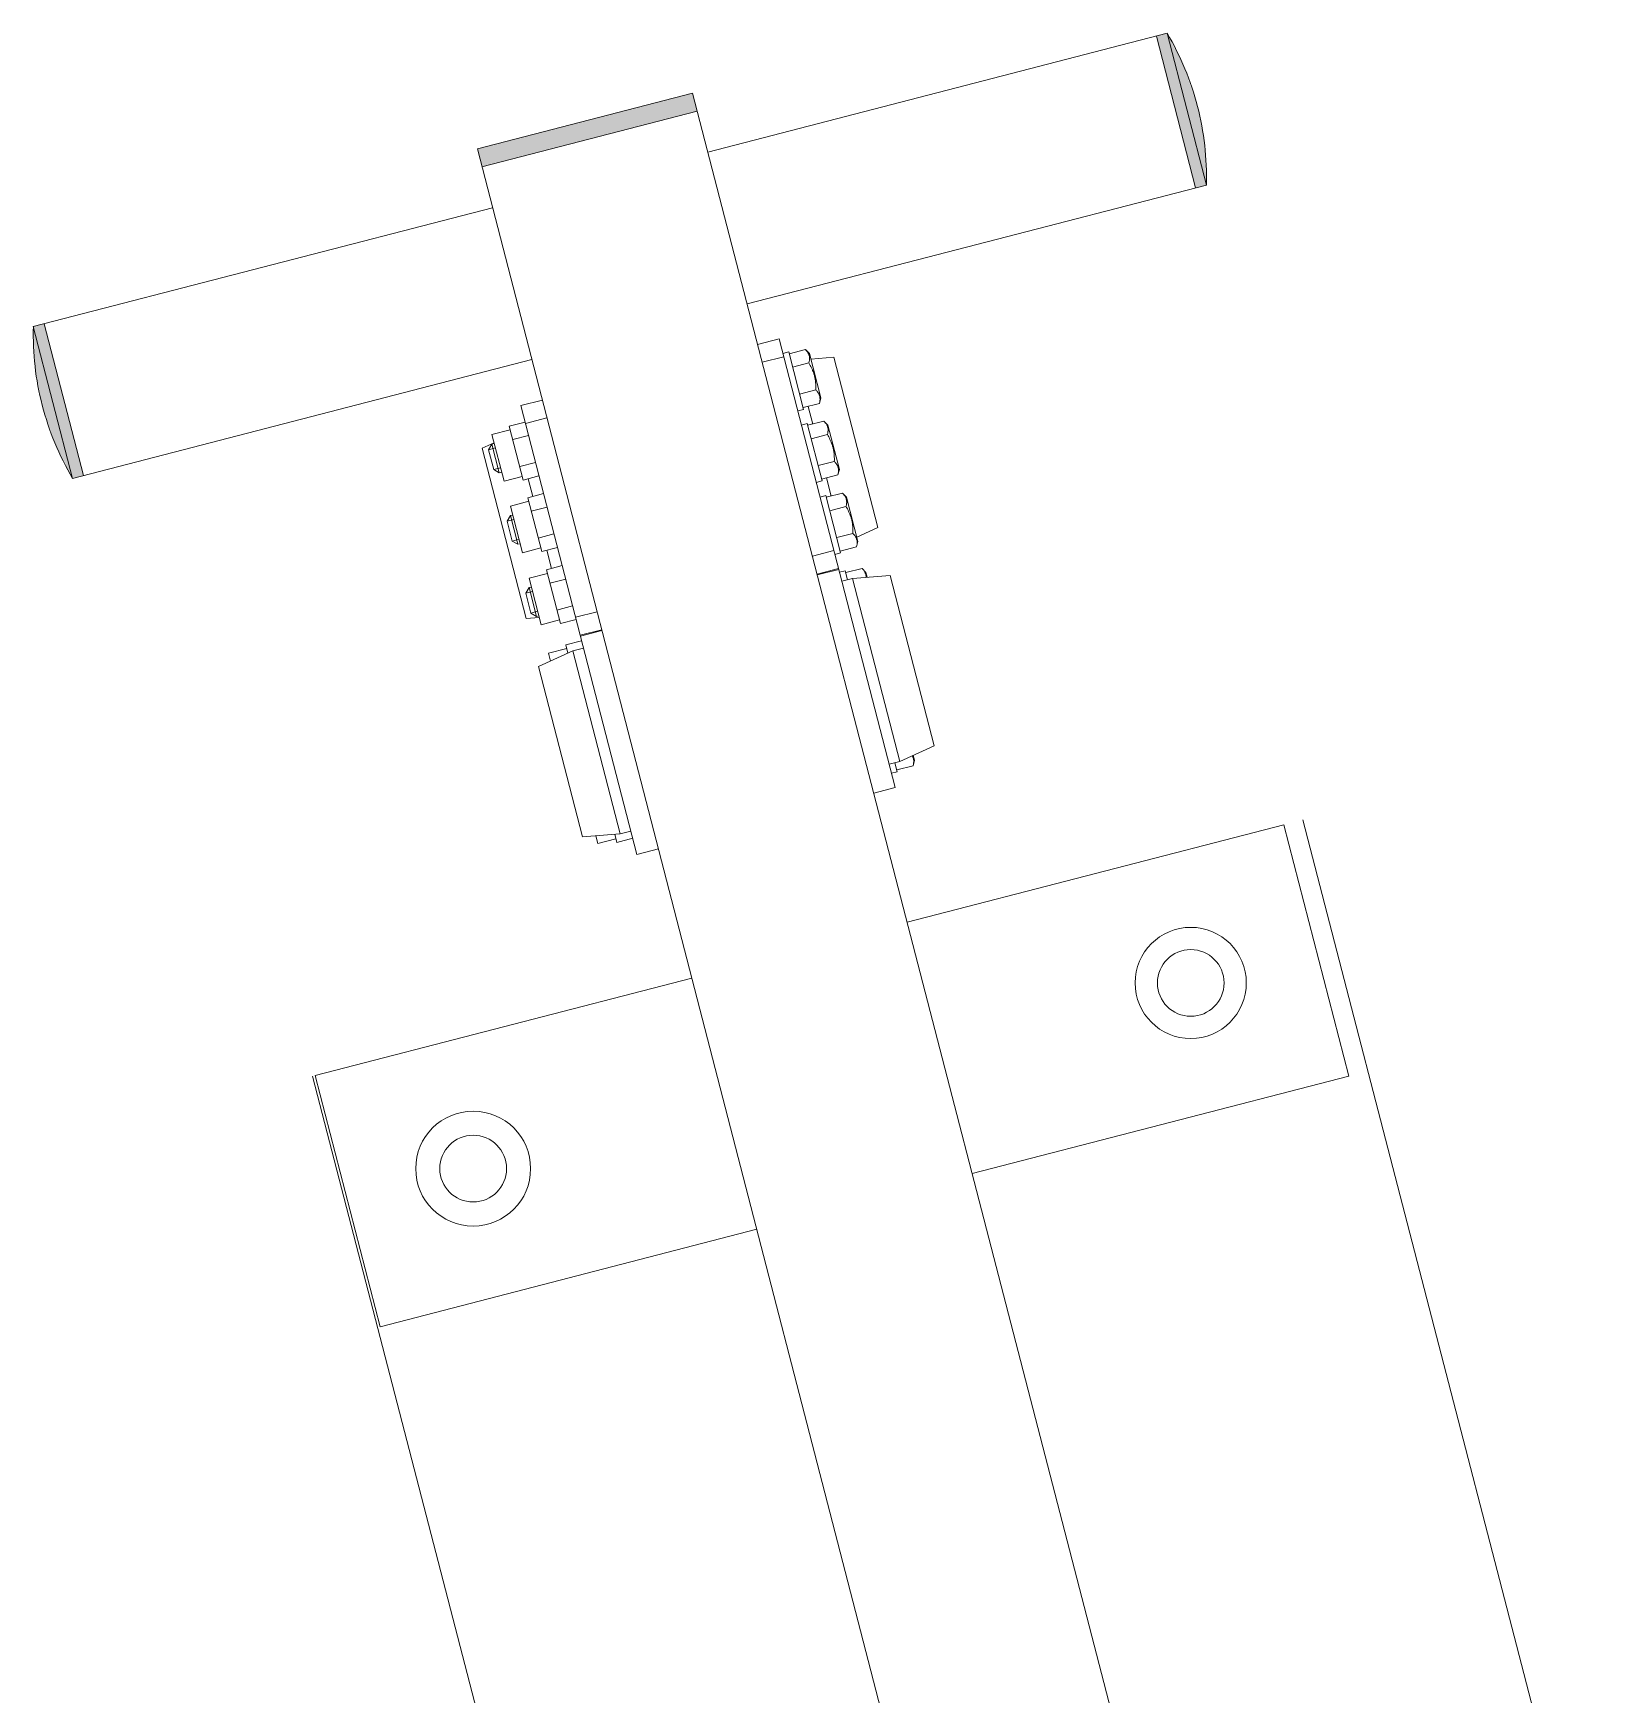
# Model space of a CAD drawing. Header units: millimetres. Extents: x -4129 to 4409, y -4072 to 4021.
# Drawn here: x 371.7 to 793.6, y -3436.6 to -2988.3 of the extents above; entities that cross this region are included whole.
import ezdxf

# ---------------------------------------------------------------- set-up
doc = ezdxf.new("R2010")
doc.units = ezdxf.units.MM
doc.linetypes.add('K5LT_BASIC', pattern=[0])
doc.linetypes.add('K5LT_THIN', pattern=[0])
doc.layers.add('DIKOM_ОБЪЕКТ', color=7, linetype='Continuous')

msp = doc.modelspace()

# ---------------------------------------------------------------- hatches: boundary and pattern name
at = {"layer": 'DIKOM_ОБЪЕКТ', "linetype": 'K5LT_BASIC', "lineweight": 15}
h = msp.add_hatch(color=7, dxfattribs=at)
h.paths.add_polyline_path([(492.79, -3024.34), (550.88, -3009.32), (549.63, -3004.48), (491.54, -3019.5)])
h.paths.add_polyline_path([(674.76, -2989.07), (685.35, -3030.02), (688.26, -3029.27), (677.66, -2988.32)])
h.paths.add_polyline_path([(685.86, -3008.04), (682.34, -2997.6), (677.66, -2988.32), (688.26, -3029.27), (687.77, -3018.25)])
h.paths.add_polyline_path([(385.23, -3107.66), (374.64, -3066.7), (371.73, -3067.46), (382.33, -3108.41)])
h.paths.add_polyline_path([(382.33, -3108.41), (371.73, -3067.46), (372.22, -3078.47), (374.13, -3088.68), (377.65, -3099.13)])

# ---------------------------------------------------------------- linework, layer by layer
at = {"layer": 'DIKOM_ОБЪЕКТ', "color": 7, "linetype": 'K5LT_BASIC', "lineweight": 15}
for p, q in [((677.66, -2988.32), (553.74, -3020.37)), ((685.35, -3030.02), (674.76, -2989.07)), ((677.66, -2988.32), (688.26, -3029.27)), ((549.63, -3004.48), (491.54, -3019.5)), ((742.46, -3749.89), (549.63, -3004.48)), ((550.88, -3009.32), (492.79, -3024.34)), ((492.79, -3024.34), (550.88, -3009.32)), ((684.37, -3764.92), (491.54, -3019.5)), ((688.26, -3029.27), (564.34, -3061.32)), ((371.73, -3067.46), (495.65, -3035.4)), ((382.33, -3108.41), (371.73, -3067.46)), ((385.23, -3107.66), (374.64, -3066.7)), ((374.64, -3066.7), (385.23, -3107.66)), ((572.97, -3070.75), (567.16, -3072.26)), ((604.29, -3191.83), (572.97, -3070.75)), ((574, -3074.72), (575.55, -3074.31)), ((575.55, -3074.31), (579.55, -3089.8)), ((575.67, -3074.79), (580.06, -3073.66)), ((580.07, -3073.67), (580.06, -3073.66)), ((580.07, -3073.67), (581.13, -3074.75)), ((584.23, -3086.71), (581.13, -3074.75)), ((382.33, -3108.41), (506.25, -3076.35)), ((574.22, -3075.58), (568.41, -3077.09)), ((576.61, -3078.41), (580.99, -3077.28)), ((587.69, -3075.74), (581.52, -3076.23)), ((599.58, -3121.7), (587.69, -3075.74)), ((503.27, -3088.79), (509.08, -3087.28)), ((578.49, -3085.68), (582.87, -3084.54)), ((579.43, -3089.33), (583.82, -3088.19)), ((583.82, -3088.18), (584.23, -3086.71)), ((583.82, -3088.18), (583.82, -3088.19)), ((503.27, -3088.79), (534.59, -3209.86)), ((504.52, -3093.62), (510.33, -3092.11)), ((578, -3090.21), (579.55, -3089.8)), ((580.66, -3094.09), (585.05, -3092.95)), ((582.02, -3093.74), (580.78, -3088.98)), ((585.06, -3092.96), (585.05, -3092.95)), ((585.06, -3092.96), (586.13, -3094.05)), ((495.47, -3096.58), (500.41, -3095.3)), ((495.47, -3096.58), (498.73, -3109.16)), ((504.42, -3093.23), (500.16, -3094.33)), ((503.92, -3108.86), (500.16, -3094.33)), ((505.35, -3096.84), (501.09, -3097.95)), ((578.99, -3094.01), (580.54, -3093.61)), ((580.54, -3093.61), (584.54, -3109.1)), ((581.6, -3097.71), (585.99, -3096.57)), ((589.22, -3106.01), (586.13, -3094.05)), ((492.81, -3100.28), (496.05, -3098.81)), ((492.81, -3100.28), (504.7, -3146.25)), ((495.47, -3099.16), (494.57, -3100.68)), ((495.95, -3106.01), (494.57, -3100.68)), ((496.1, -3099), (495.47, -3099.16)), ((497.47, -3106.91), (495.47, -3099.16)), ((497.47, -3106.91), (495.95, -3106.01)), ((507.23, -3104.11), (502.97, -3105.21)), ((583.48, -3104.97), (587.86, -3103.84)), ((588.81, -3107.48), (589.22, -3106.01)), ((498.1, -3106.74), (497.47, -3106.91)), ((498.73, -3109.16), (503.66, -3107.89)), ((508.17, -3107.76), (503.92, -3108.86)), ((505.27, -3108.51), (506.5, -3113.27)), ((583, -3109.5), (584.54, -3109.1)), ((584.42, -3108.62), (588.81, -3107.49)), ((587.04, -3113.17), (585.78, -3108.27)), ((588.81, -3107.48), (588.81, -3107.49)), ((500.46, -3115.87), (505.4, -3114.6)), ((509.41, -3112.52), (505.15, -3113.62)), ((508.91, -3128.16), (505.15, -3113.62)), ((584.01, -3113.44), (585.56, -3113.04)), ((585.56, -3113.04), (589.57, -3128.53)), ((585.69, -3113.52), (590.08, -3112.38)), ((590.08, -3112.39), (590.08, -3112.38)), ((590.08, -3112.39), (591.15, -3113.48)), ((594.24, -3125.44), (591.15, -3113.48)), ((500.46, -3118.46), (499.56, -3119.98)), ((500.46, -3115.87), (503.72, -3128.46)), ((501.09, -3118.3), (500.46, -3118.46)), ((502.46, -3126.2), (500.46, -3118.46)), ((510.34, -3116.14), (506.08, -3117.24)), ((586.62, -3117.14), (591.01, -3116)), ((500.94, -3125.31), (499.56, -3119.98)), ((512.22, -3123.41), (507.96, -3124.51)), ((588.5, -3124.4), (592.89, -3123.27)), ((599.58, -3121.7), (593.94, -3124.27)), ((502.46, -3126.2), (500.94, -3125.31)), ((503.09, -3126.04), (502.46, -3126.2)), ((503.72, -3128.46), (508.65, -3127.18)), ((513.17, -3127.05), (508.91, -3128.16)), ((510.26, -3127.81), (511.53, -3132.7)), ((587.75, -3127.86), (581.94, -3129.37)), ((588.02, -3128.93), (589.57, -3128.53)), ((589.45, -3128.05), (593.83, -3126.92)), ((593.84, -3126.91), (593.83, -3126.92)), ((593.84, -3126.91), (594.24, -3125.44)), ((514.43, -3131.95), (510.17, -3133.05)), ((513.93, -3147.59), (510.17, -3133.05)), ((589, -3132.71), (583.19, -3134.22)), ((589.06, -3132.96), (583.25, -3134.46)), ((589.27, -3133.74), (590.82, -3133.34)), ((590.82, -3133.34), (591.44, -3135.76)), ((590.94, -3133.82), (595.33, -3132.68)), ((595.33, -3132.68), (596.4, -3133.78)), ((506.11, -3137.72), (505.48, -3137.89)), ((505.49, -3135.3), (510.43, -3134.03)), ((505.49, -3135.3), (508.74, -3147.89)), ((515.37, -3135.57), (511.11, -3136.67)), ((592.8, -3135.41), (589.89, -3136.16)), ((602.92, -3134.61), (592.8, -3135.41)), ((605.57, -3184.79), (592.8, -3135.41)), ((596.74, -3135.1), (596.4, -3133.78)), ((614.81, -3180.57), (602.92, -3134.61)), ((505.48, -3137.89), (504.59, -3139.41)), ((505.96, -3144.73), (504.59, -3139.41)), ((507.49, -3145.63), (505.48, -3137.89)), ((504.7, -3146.25), (508.25, -3145.97)), ((507.49, -3145.63), (505.96, -3144.73)), ((508.12, -3145.47), (507.49, -3145.63)), ((508.74, -3147.89), (513.68, -3146.61)), ((517.25, -3142.84), (512.99, -3143.94)), ((518.19, -3146.48), (513.93, -3147.59)), ((518.04, -3145.89), (523.85, -3144.39)), ((519.3, -3150.75), (525.1, -3149.24)), ((519.36, -3150.99), (525.17, -3149.49)), ((508.04, -3159.16), (517.28, -3154.95)), ((510.74, -3155.6), (515.68, -3154.33)), ((510.74, -3155.6), (511.28, -3157.68)), ((519.68, -3152.25), (515.43, -3153.35)), ((515.99, -3155.53), (515.43, -3153.35)), ((517.28, -3154.95), (520.19, -3154.19)), ((517.28, -3154.95), (530.06, -3204.32)), ((508.04, -3159.16), (519.93, -3205.12)), ((614.81, -3180.57), (605.57, -3184.79)), ((605.57, -3184.79), (602.67, -3185.54)), ((604.21, -3185.14), (604.84, -3187.56)), ((604.72, -3187.08), (609.1, -3185.94)), ((609.1, -3185.94), (609.51, -3184.46)), ((609.51, -3184.46), (609.17, -3183.14)), ((603.29, -3187.96), (604.84, -3187.56)), ((598.48, -3193.33), (604.29, -3191.83)), ((793.59, -3507.04), (714.31, -3200.56)), ((519.93, -3205.12), (530.06, -3204.32)), ((523.48, -3204.84), (524.01, -3206.92)), ((529.2, -3206.61), (528.64, -3204.43)), ((530.06, -3204.32), (532.96, -3203.57)), ((709.15, -3201.89), (607.5, -3228.18)), ((709.15, -3201.89), (726.69, -3269.66)), ((524.01, -3206.92), (528.95, -3205.64)), ((533.46, -3205.51), (529.2, -3206.61)), ((540.4, -3208.36), (534.59, -3209.86)), ((549.41, -3243.21), (447.76, -3269.51)), ((526.39, -3576.16), (447.1, -3269.68)), ((465.29, -3337.28), (447.76, -3269.51)), ((726.69, -3269.66), (625.03, -3295.95)), ((566.94, -3310.98), (465.29, -3337.28))]:
    msp.add_line(p, q, dxfattribs=at)
at = {"layer": 'DIKOM_ОБЪЕКТ', "color": 7, "linetype": 'K5LT_THIN', "lineweight": 15}
for p, q in [((494.57, -3100.68), (496.41, -3100.21)), ((495.95, -3106.01), (497.79, -3105.53)), ((499.56, -3119.98), (501.4, -3119.51)), ((500.94, -3125.31), (502.78, -3124.83)), ((504.59, -3139.41), (506.43, -3138.93)), ((505.96, -3144.73), (507.8, -3144.26))]:
    msp.add_line(p, q, dxfattribs=at)
at = {"layer": 'DIKOM_ОБЪЕКТ', "color": 7, "linetype": 'K5LT_BASIC', "lineweight": 15}
for centre, radius in [((684.03, -3244.54), 15), ((684.03, -3244.54), 9), ((490.41, -3294.63), 15.5), ((490.41, -3294.63), 9)]:
    msp.add_circle(centre, radius, dxfattribs=at)
for centre, start, end in [((612.23, -3027.09), 14.5038, 30.6502), ((612.23, -3027.09), 358.3573, 14.5038), ((447.76, -3069.64), 178.3573, 194.5038), ((447.76, -3069.64), 194.5038, 210.6502)]:
    msp.add_arc(centre, 76.05, start, end, dxfattribs=at)
for points, knots in [([(580.99, -3077.28), (581.07, -3077.01), (581.14, -3076.67), (581.18, -3076.23), (581.18, -3075.98), (581.16, -3075.72), (581.13, -3075.49), (581.08, -3075.28), (581, -3075.04), (580.9, -3074.79), (580.74, -3074.49), (580.48, -3074.11), (580.23, -3073.83), (580.07, -3073.67)], [0, 0, 0, 0, 2.757796, 3.597749, 4.649851, 5.507707, 6.37628, 7.207444, 7.985851, 9.11007, 10.215271, 11.642519, 14, 14, 14, 14]), ([(582.87, -3084.54), (582.88, -3084.24), (582.88, -3083.8), (582.86, -3083.15), (582.82, -3082.61), (582.76, -3082.06), (582.67, -3081.56), (582.58, -3081.11), (582.47, -3080.67), (582.36, -3080.26), (582.21, -3079.81), (582, -3079.25), (581.61, -3078.37), (581.25, -3077.7), (580.99, -3077.28)], [0, 0, 0, 0, 1.792921, 2.606895, 3.844333, 4.968544, 5.885196, 6.813299, 7.701429, 8.533187, 9.335775, 10.524184, 12.063388, 15, 15, 15, 15]), ([(583.82, -3088.19), (583.89, -3087.92), (583.96, -3087.58), (584, -3087.14), (584, -3086.88), (583.98, -3086.63), (583.95, -3086.4), (583.9, -3086.18), (583.82, -3085.94), (583.72, -3085.69), (583.55, -3085.39), (583.29, -3085), (583.04, -3084.72), (582.87, -3084.54)], [0, 0, 0, 0, 2.750356, 3.588044, 4.637308, 5.492849, 6.359079, 7.188001, 7.964308, 9.085494, 10.187714, 11.611112, 14, 14, 14, 14]), ([(585.99, -3096.57), (586.06, -3096.31), (586.13, -3095.96), (586.17, -3095.53), (586.17, -3095.27), (586.16, -3095.02), (586.12, -3094.79), (586.07, -3094.57), (585.99, -3094.34), (585.89, -3094.09), (585.73, -3093.79), (585.47, -3093.41), (585.22, -3093.13), (585.06, -3092.96)], [0, 0, 0, 0, 2.757796, 3.597749, 4.649851, 5.507707, 6.37628, 7.207444, 7.985851, 9.11007, 10.215271, 11.642519, 14, 14, 14, 14]), ([(587.86, -3103.84), (587.87, -3103.54), (587.88, -3103.09), (587.85, -3102.44), (587.81, -3101.91), (587.75, -3101.36), (587.67, -3100.86), (587.57, -3100.41), (587.47, -3099.97), (587.35, -3099.56), (587.2, -3099.11), (586.99, -3098.55), (586.6, -3097.67), (586.24, -3097), (585.99, -3096.57)], [0, 0, 0, 0, 1.792921, 2.606895, 3.844333, 4.968544, 5.885196, 6.813299, 7.701429, 8.533187, 9.335775, 10.524184, 12.063388, 15, 15, 15, 15]), ([(588.81, -3107.49), (588.88, -3107.22), (588.95, -3106.87), (588.99, -3106.43), (588.99, -3106.18), (588.98, -3105.92), (588.94, -3105.69), (588.89, -3105.47), (588.81, -3105.24), (588.71, -3104.98), (588.55, -3104.68), (588.28, -3104.3), (588.03, -3104.01), (587.86, -3103.84)], [0, 0, 0, 0, 2.750356, 3.588044, 4.637308, 5.492849, 6.359079, 7.188001, 7.964308, 9.085494, 10.187714, 11.611112, 14, 14, 14, 14]), ([(591.01, -3116), (591.09, -3115.74), (591.16, -3115.39), (591.2, -3114.96), (591.2, -3114.7), (591.18, -3114.45), (591.15, -3114.22), (591.1, -3114), (591.02, -3113.77), (590.91, -3113.52), (590.75, -3113.22), (590.49, -3112.84), (590.25, -3112.56), (590.08, -3112.39)], [0, 0, 0, 0, 2.757796, 3.597749, 4.649851, 5.507707, 6.37628, 7.207444, 7.985851, 9.11007, 10.215271, 11.642519, 14, 14, 14, 14]), ([(592.89, -3123.27), (592.9, -3122.97), (592.9, -3122.52), (592.88, -3121.87), (592.84, -3121.34), (592.77, -3120.79), (592.69, -3120.29), (592.6, -3119.84), (592.49, -3119.4), (592.37, -3118.99), (592.22, -3118.53), (592.01, -3117.98), (591.63, -3117.1), (591.26, -3116.43), (591.01, -3116)], [0, 0, 0, 0, 1.792921, 2.606895, 3.844333, 4.968544, 5.885196, 6.813299, 7.701429, 8.533187, 9.335775, 10.524184, 12.063388, 15, 15, 15, 15]), ([(593.83, -3126.92), (593.91, -3126.65), (593.98, -3126.3), (594.02, -3125.86), (594.02, -3125.61), (594, -3125.35), (593.97, -3125.12), (593.92, -3124.9), (593.84, -3124.66), (593.73, -3124.41), (593.57, -3124.11), (593.31, -3123.72), (593.06, -3123.44), (592.89, -3123.27)], [0, 0, 0, 0, 2.750356, 3.588044, 4.637308, 5.492849, 6.359079, 7.188001, 7.964308, 9.085494, 10.187714, 11.611112, 14, 14, 14, 14]), ([(596.45, -3135.12), (596.45, -3135), (596.44, -3134.8), (596.4, -3134.53), (596.35, -3134.31), (596.27, -3134.07), (596.17, -3133.82), (596.01, -3133.52), (595.74, -3133.14), (595.49, -3132.86), (595.33, -3132.68)], [0, 0, 0, 0, 1.471947, 2.442129, 3.370526, 4.239994, 5.495728, 6.73022, 8.324433, 11, 11, 11, 11]), ([(609.1, -3185.94), (609.18, -3185.68), (609.25, -3185.33), (609.29, -3184.89), (609.29, -3184.64), (609.27, -3184.38), (609.24, -3184.15), (609.19, -3183.94), (609.11, -3183.7), (609.02, -3183.48), (608.94, -3183.32), (608.9, -3183.27)], [0, 0, 0, 0, 3.360451, 4.383957, 5.665973, 6.711294, 7.769675, 8.782471, 9.730982, 11.100873, 12, 12, 12, 12])]:
    msp.add_open_spline(points, degree=3, knots=knots, dxfattribs=at)

doc.saveas('drawing.dxf')
